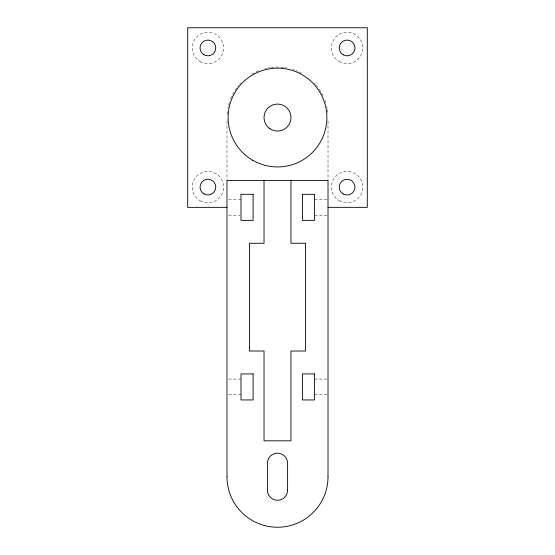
<?xml version="1.0" encoding="UTF-8"?>
<svg xmlns="http://www.w3.org/2000/svg" width="555" height="555" viewBox="0 0 555 555"><rect width="100%" height="100%" fill="white"/><g stroke="black" fill="none" stroke-linecap="round" stroke-linejoin="round"><path stroke-width="0.42" stroke-dasharray="2.77 2.08" d="M228.632 199.488L240.988 199.488M314.539 199.488L327.173 199.488M228.632 215.201L240.162 215.201M314.539 215.201L327.173 215.201M228.632 379.079L240.988 379.079M314.539 379.079L327.173 379.079M228.632 394.792L240.988 394.792M314.539 394.792L327.173 394.792M328.012 120.997L328.012 179.869M226.988 120.997L226.988 179.869M227.085 114.372A50.512 50.512 0 0 1 227.605 109.64M227.883 108.079A50.512 50.512 0 0 1 228.202 106.525M228.57 104.985A50.512 50.512 0 0 1 229.458 101.933M230.533 98.95A50.512 50.512 0 0 1 236.631 87.85M237.589 86.587A50.512 50.512 0 0 1 238.581 85.345M239.607 84.138A50.512 50.512 0 0 1 240.676 82.966M251.783 74.065A50.512 50.512 0 0 1 260.392 70.013M264.936 68.619A50.512 50.512 0 0 1 266.483 68.244M268.037 67.925A50.512 50.512 0 0 1 269.598 67.654M271.166 67.426A50.512 50.512 0 0 1 283.834 67.426M285.402 67.654A50.512 50.512 0 0 1 286.963 67.925M293.109 69.5A50.512 50.512 0 0 1 294.608 70.013M296.092 70.575A50.512 50.512 0 0 1 297.563 71.186M299.006 71.838A50.512 50.512 0 0 1 301.837 73.281M314.324 82.966A50.512 50.512 0 0 1 315.393 84.138M316.419 85.345A50.512 50.512 0 0 1 317.411 86.587M319.278 89.154A50.512 50.512 0 0 1 323.856 97.486M325.029 100.434A50.512 50.512 0 0 1 326.43 104.985M326.798 106.525A50.512 50.512 0 0 1 327.117 108.079M327.394 109.64A50.512 50.512 0 0 1 327.79 112.79M200.05 200.75A15.713 15.713 0 0 0 223.623 187.139A15.713 15.713 0 0 0 200.05 173.535A15.713 15.713 0 0 0 200.05 200.75M200.05 61.563A15.713 15.713 0 0 0 223.623 47.952A15.713 15.713 0 0 0 200.05 34.348A15.713 15.713 0 0 0 200.05 61.563M339.237 200.75A15.713 15.713 0 0 0 362.81 187.139A15.713 15.713 0 0 0 339.237 173.535A15.713 15.713 0 0 0 339.237 200.75M339.237 61.563A15.713 15.713 0 0 0 362.81 47.952A15.713 15.713 0 0 0 339.237 34.348A15.713 15.713 0 0 0 339.237 61.563"/><path stroke-width="0.83" d="M226.988 207.348L187.701 207.348L187.701 27.75L367.299 27.75L367.299 207.348L328.012 207.348M328.012 476.731L328.012 180.403L226.988 180.403L226.988 476.731M290.973 180.403L290.973 243.263L305.562 243.263L305.562 351.024L290.973 351.024L290.973 440.816L264.027 440.816L264.027 351.024L249.438 351.024L249.438 243.263L264.027 243.263L264.027 180.403M328.012 476.731A50.512 50.512 0 0 1 277.5 527.25A50.512 50.512 0 0 1 226.988 476.731M253.108 194.326L240.988 194.326L240.988 220.37L253.108 220.37L253.108 194.326M314.539 194.326L302.42 194.326L302.42 220.37L314.539 220.37L314.539 194.326M253.108 373.917L240.988 373.917L240.988 399.954L253.108 399.954L253.108 373.917M314.539 373.917L302.42 373.917L302.42 399.954L314.539 399.954L314.539 373.917M287.601 490.197L287.601 463.258A10.101 10.101 0 0 0 277.5 453.158A10.101 10.101 0 0 0 267.399 463.258L267.399 490.197A10.101 10.101 0 0 0 277.5 500.305A10.101 10.101 0 0 0 287.601 490.197M270.049 128.774A13.473 13.473 0 0 0 290.945 118.395A13.473 13.473 0 0 0 271.513 105.485A13.473 13.473 0 0 0 270.049 128.774M203.976 54.758A7.86 7.86 0 0 0 215.763 47.952A7.86 7.86 0 0 0 203.976 41.153A7.86 7.86 0 0 0 203.976 54.758M203.976 193.945A7.86 7.86 0 0 0 215.763 187.139A7.86 7.86 0 0 0 203.976 180.34A7.86 7.86 0 0 0 203.976 193.945M343.163 193.945A7.86 7.86 0 0 0 354.95 187.139A7.86 7.86 0 0 0 343.163 180.34A7.86 7.86 0 0 0 343.163 193.945M343.163 54.758A7.86 7.86 0 0 0 354.95 47.952A7.86 7.86 0 0 0 343.163 41.153A7.86 7.86 0 0 0 343.163 54.758M252.802 160.319A49.388 49.388 0 0 0 326.888 117.549A49.388 49.388 0 0 0 252.802 74.779A49.388 49.388 0 0 0 252.802 160.319"/></g></svg>
